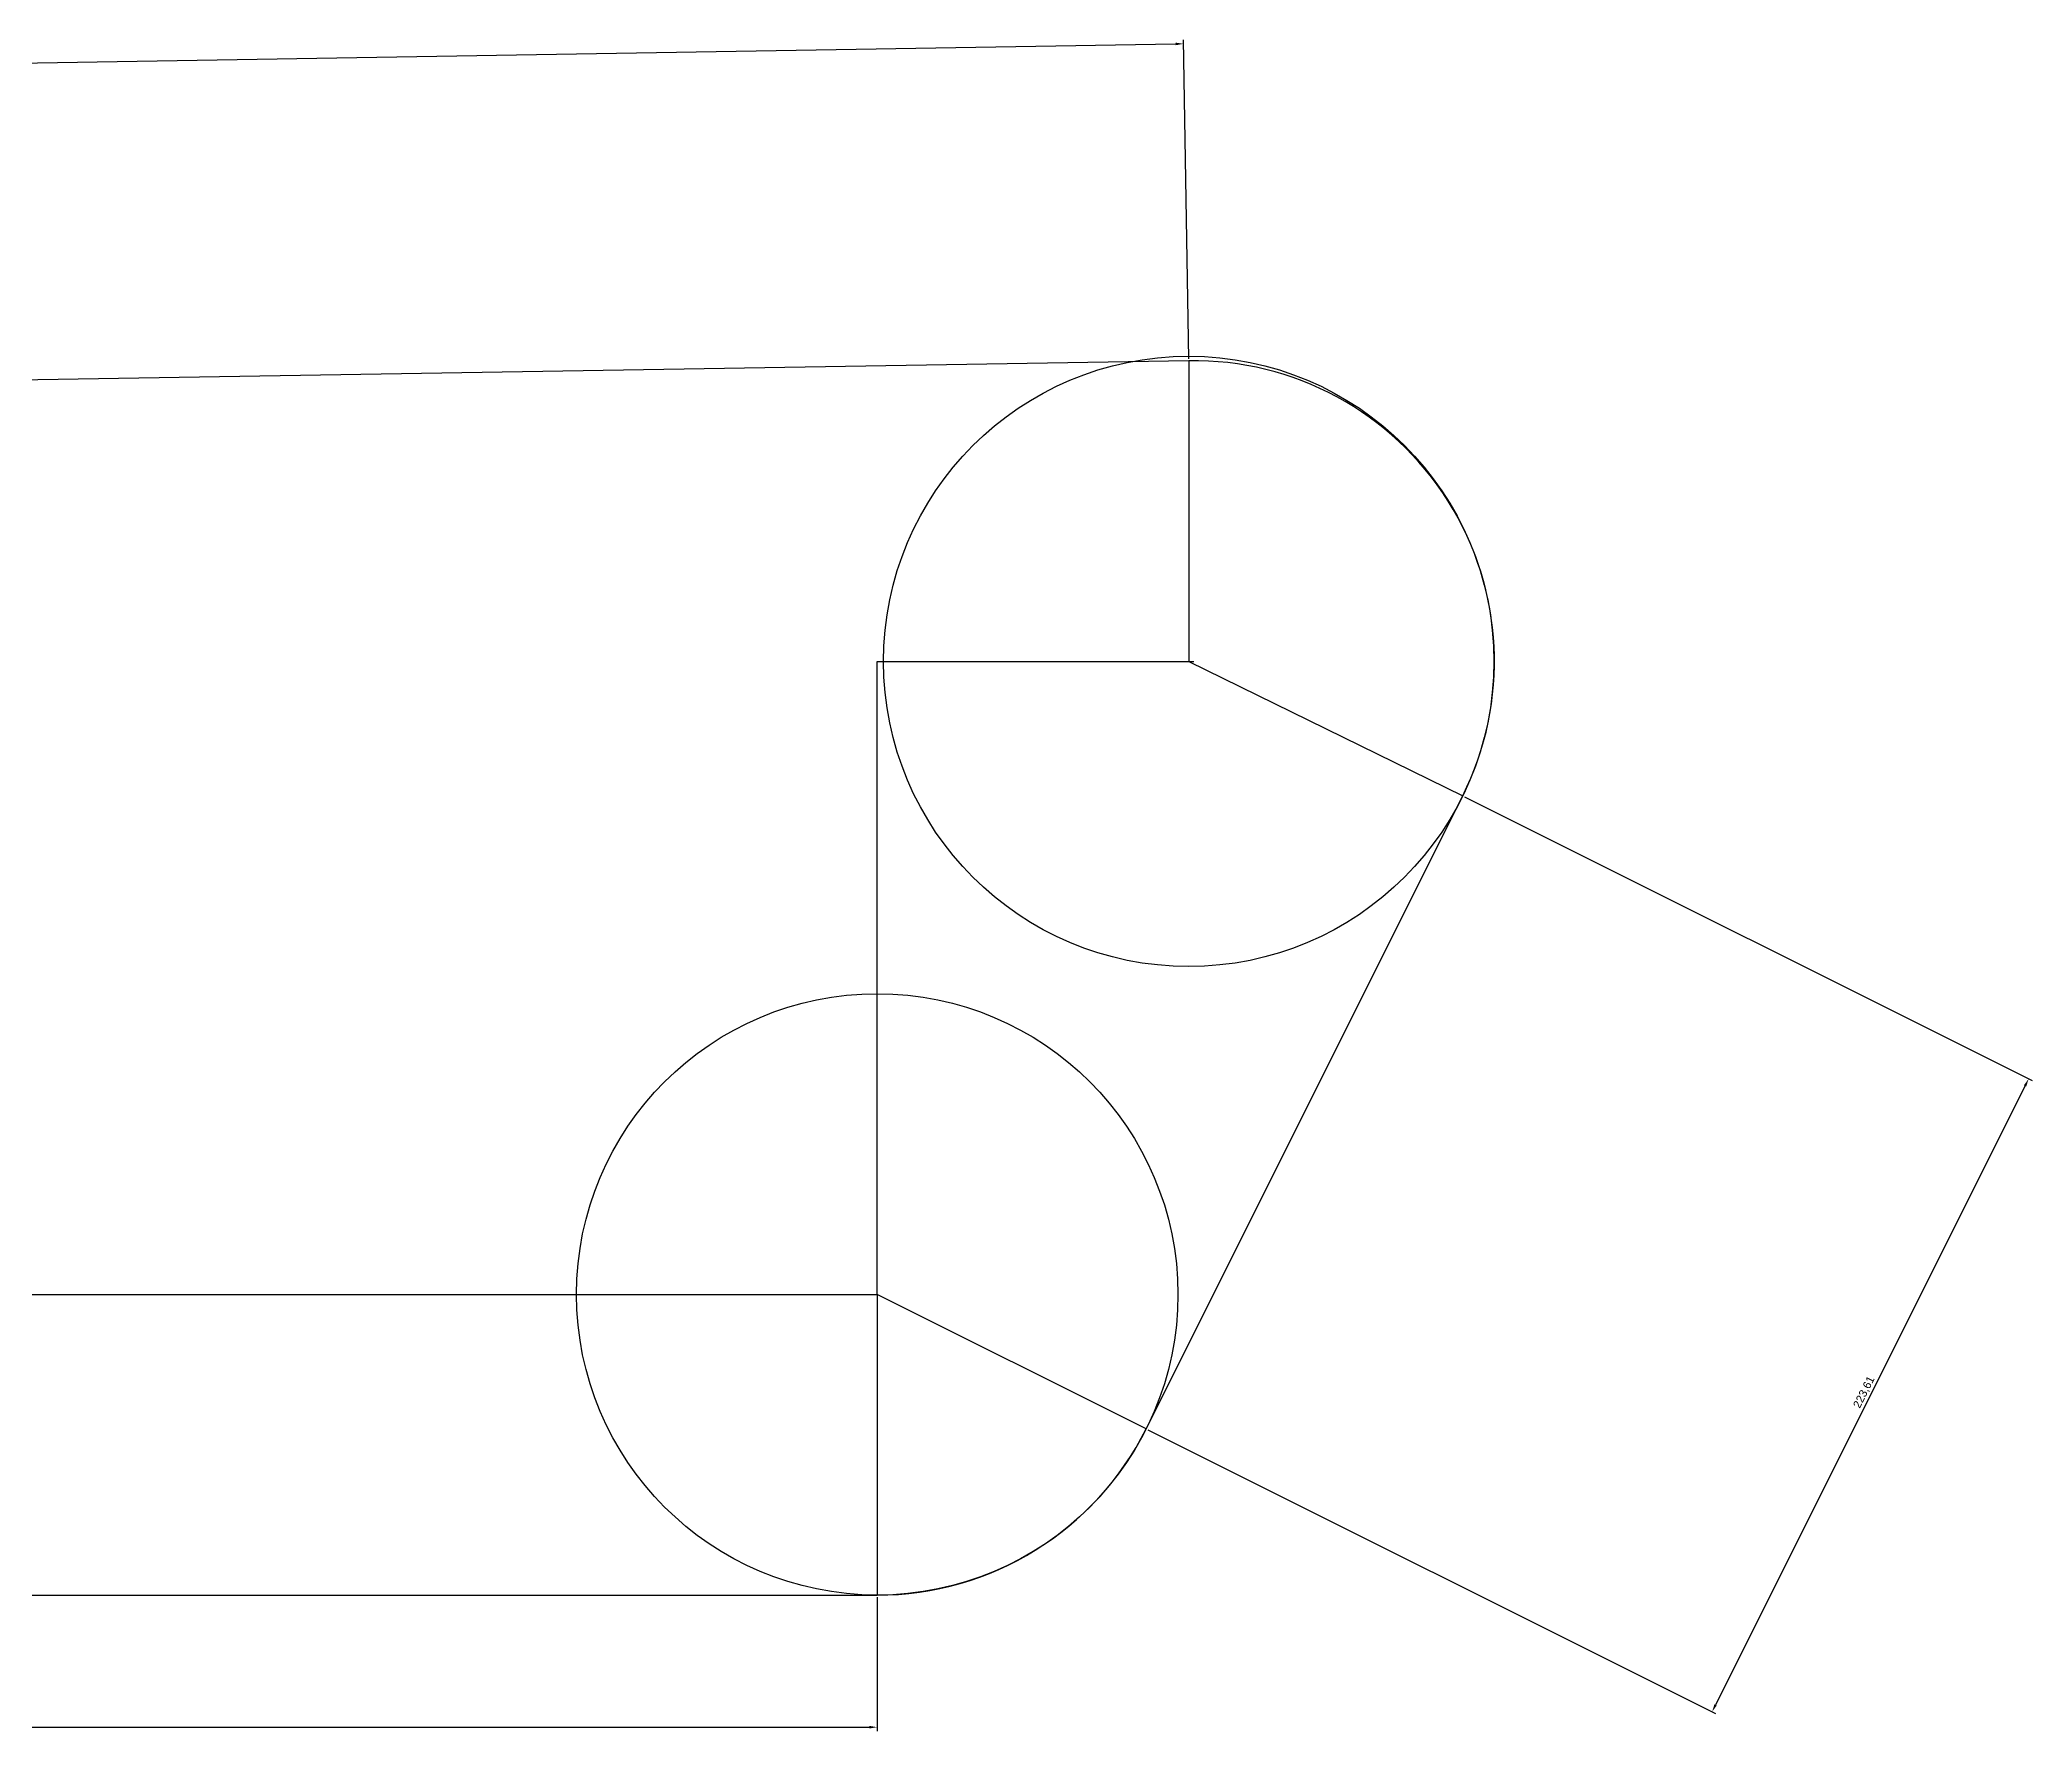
# Model space of a CAD drawing. Header units: millimetres. Extents: x 1830 to 7065, y 1296 to 2154.
# Drawn here: x 6436 to 7065, y 1606 to 2140 of the extents above; entities that cross this region are included whole.
import ezdxf

# ---------------------------------------------------------------- set-up
doc = ezdxf.new("R2010")
doc.units = ezdxf.units.MM
doc.styles.get("Standard").update_dxf_attribs({"font": 'arial.ttf'})
doc.dimstyles.new('ISO-25', dxfattribs={"dimtxt": 2.5, "dimasz": 2.5, "dimexe": 1.25, "dimexo": 0.625, "dimtad": 1, "dimtxsty": 'Standard', "dimcen": 2.5, "dimadec": 0, "dimazin": 0, "dimtfac": 1, "dimtmove": 0, "dimatfit": 3, "dimfxl": 1, "dimarcsym": 0})

# ---------------------------------------------------------------- blocks, each defined once
blk = doc.blocks.new('*D11')
at = {"color": 0, "lineweight": -2, "transparency": 16777216}
for p, q in [((5900.07, 2123.72), (6794.82, 2138.63)), ((6798.98, 2039.17), (6797.3, 2139.92)), ((5899.23, 2024.17), (5897.55, 2124.92))]:
    blk.add_line(p, q, dxfattribs=at)
at = {"color": 0, "transparency": 16777216}
for points in [[(6794.82, 2139.05), (6794.83, 2138.21), (6797.32, 2138.67)], [(5900.06, 2124.13), (5900.08, 2123.3), (5897.57, 2123.67)]]:
    blk.add_solid(points, dxfattribs=at)
at = {"layer": 'Defpoints', "color": 0, "transparency": 16777216}
for p in [(6797.32, 2138.67), (6798.99, 2038.54), (5899.24, 2023.54)]:
    blk.add_point(p, dxfattribs=at)
at = {"color": 0, "transparency": 16777216, "insert": (6347.41, 2133.3), "char_height": 2.5, "attachment_point": 5, "rotation": 0.95497}
blk.add_mtext('899,87', dxfattribs=at)
blk = doc.blocks.new('*D12')
at = {"color": 0, "lineweight": -2, "transparency": 16777216}
for p, q in [((6886.1, 1900.79), (7065.47, 1811.11)), ((7063.23, 1809.43), (6965.47, 1613.9)), ((6786.1, 1700.79), (6965.47, 1611.11))]:
    blk.add_line(p, q, dxfattribs=at)
at = {"color": 0, "transparency": 16777216}
for points in [[(7062.86, 1809.62), (7063.61, 1809.24), (7064.35, 1811.67)], [(6965.1, 1614.09), (6965.84, 1613.72), (6964.35, 1611.67)]]:
    blk.add_solid(points, dxfattribs=at)
at = {"layer": 'Defpoints', "color": 0, "transparency": 16777216}
for p in [(6885.55, 1901.07), (6785.55, 1701.07), (6964.35, 1611.67)]:
    blk.add_point(p, dxfattribs=at)
at = {"color": 0, "transparency": 16777216, "insert": (7012.45, 1712.62), "char_height": 2.5, "attachment_point": 5, "rotation": 63.43495}
blk.add_mtext('223,61', dxfattribs=at)
blk = doc.blocks.new('*D14')
at = {"color": 0, "lineweight": -2, "transparency": 16777216}
for p, q in [((6000.57, 1647.93), (6000.57, 1605.56)), ((6700.57, 1647.93), (6700.57, 1605.56)), ((6003.07, 1606.81), (6698.07, 1606.81))]:
    blk.add_line(p, q, dxfattribs=at)
at = {"color": 0, "transparency": 16777216}
for points in [[(6003.07, 1607.23), (6003.07, 1606.4), (6000.57, 1606.81)], [(6698.07, 1607.23), (6698.07, 1606.4), (6700.57, 1606.81)]]:
    blk.add_solid(points, dxfattribs=at)
at = {"layer": 'Defpoints', "color": 0, "transparency": 16777216}
for p in [(6000.57, 1648.55), (6700.57, 1648.55), (6700.57, 1606.81)]:
    blk.add_point(p, dxfattribs=at)
at = {"color": 0, "transparency": 16777216, "insert": (6350.57, 1608.72), "char_height": 2.5, "attachment_point": 5}
blk.add_mtext('700', dxfattribs=at)

msp = doc.modelspace()

# ---------------------------------------------------------------- linework, layer by layer
for p, q in [((6798.991, 2038.541), (5899.241, 2023.543)), ((6798.991, 2038.541), (6798.991, 1943.554)), ((6700.575, 1743.554), (6700.575, 1943.554)), ((6700.575, 1943.554), (6800.575, 1943.554)), ((6798.991, 1943.554), (6885.545, 1901.069)), ((6785.545, 1701.069), (6885.545, 1901.069)), ((6000.575, 1743.554), (6700.575, 1743.554)), ((6785.545, 1701.069), (6700.575, 1743.554)), ((6700.575, 1743.554), (6700.575, 1648.554)), ((6000.575, 1648.554), (6700.575, 1648.554))]:
    msp.add_line(p, q)
for centre, radius in [((6798.991, 1943.554), 96.419), ((6700.575, 1743.554), 95)]:
    msp.add_circle(centre, radius)
for centre, start, end in [((6800.575, 1943.554), 333.434949, 90.954974), ((6700.575, 1743.554), 270, 333.434949)]:
    msp.add_arc(centre, 95, start, end)

# ---------------------------------------------------------------- dimensions: what is measured, and where the dimension line sits
for p1, p2, distance, picture, middle in [((5899.241, 2023.543), (6798.991, 2038.541), 100.146, '*D11', (6347.412, 2133.301)), ((6885.545, 1901.069), (6785.545, 1701.069), 199.91, '*D12', (7012.448, 1712.618)), ((6000.575, 1648.554), (6700.575, 1648.554), -41.74, '*D14', (6350.575, 1608.715))]:
    dim = msp.add_aligned_dim(p1=p1, p2=p2, distance=distance, dimstyle='ISO-25')
    dim.commit()
    dim.dimension.update_dxf_attribs({"geometry": picture, "text_midpoint": middle})

doc.saveas('drawing.dxf')
